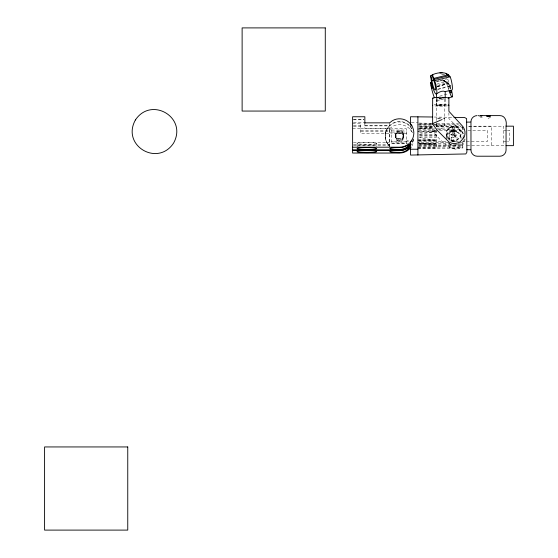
<?xml version="1.0" encoding="UTF-8"?>
<svg xmlns="http://www.w3.org/2000/svg" width="558" height="558" viewBox="0 0 558 558"><rect width="100%" height="100%" fill="white"/><g stroke="black" fill="none" stroke-linecap="round" stroke-linejoin="round"><path stroke-width="0.42" stroke-dasharray="2.79 2.09" d="M465.1 138.977C459.422 161.681 440.262 140.47 432.645 131.074L432.645 126.771L418.772 126.806M490.552 117.278L488.515 118.324L486.471 117.278M436.328 105.288L436.328 101.033L437.932 99.45M432.645 131.074L436.028 130.572M389.442 125.738L389.582 122.844M364.855 122.593L364.855 128.682L389.582 128.682L389.442 125.989A14.285 14.208 0 0 0 389.442 146.084A14.285 14.208 0 0 1 389.442 126.073L392.407 123.813A14.285 14.208 0 0 1 409.649 126.073L411.916 129.017M389.582 128.682L392.407 126.52A14.285 14.208 0 0 1 412.878 133.739M449.957 127.594L450.62 127.189C440.632 131.025 449.33 146.301 457.658 139.619A7.142 7.01 58.6 0 0 457.658 127.315A7.142 7.01 58.6 0 0 447.091 133.285A7.142 7.01 58.6 0 0 457.658 139.619L457.002 140.016A7.142 7.01 58.5 0 1 446.435 133.69A7.142 7.01 58.5 0 1 457.002 127.712A7.142 7.01 58.5 0 1 457.002 140.016M454.47 126.861L452.12 127.036A7.652 1.256 -89 0 0 451.108 130.698L451.108 131.772L450.606 131.974A3.062 3.006 58.6 0 0 449.804 136.557A3.062 3.006 58.6 0 0 454.428 136.633A3.062 3.006 58.6 0 0 453.626 132.03L453.124 131.807L453.124 130.732A7.652 1.256 -89 0 1 454.135 127.071L454.47 126.861L454.47 135.141L450.606 134.569A3.062 3.006 -58.6 0 0 449.804 139.179A3.062 3.006 -58.6 0 0 454.428 139.102A3.062 3.006 -58.6 0 0 453.626 134.52L453.124 134.318L453.124 133.236A7.652 1.256 89 0 1 454.135 130.809L454.47 131.018L452.12 130.844A7.652 1.256 89 0 0 451.108 133.271L451.108 134.352M450.606 131.974L453.354 130.453L455.649 130.795A3.062 3.006 58.6 0 1 456.451 135.399A3.062 3.006 58.6 0 1 451.827 135.322A3.062 3.006 58.6 0 1 452.629 130.739M453.124 131.807L454.47 130.984L452.454 130.949M453.626 137.303L455.649 136.068M436.719 101.277L443.603 98.961M482.258 117.319L480.347 117.278M442.117 128.34L437.911 129.979M438.916 98.906L440.032 98.501M436.802 81.914C442.208 79.027 449.839 81.928 451.004 88.143M436.642 84.195L445.5 81.649L447.397 83.686L448.311 86.504A6.089 0.802 74 0 0 449.225 89.496M437.716 85.381L446.777 82.779M437.116 86.441L446.812 83.658L447.635 86.092A10.204 1.353 74 0 0 449.162 91.107M437.144 86.671L448.423 83.435L446.023 81.726A8.161 8.007 -58.6 0 0 439.913 81.022M437.493 86.72L448.2 83.644L450.32 87.732A6.089 0.802 74 0 1 450.69 89.217M437.953 89.127L450.069 85.646M439.62 96.192L448.625 93.604M437.709 100.998L436.328 101.033M436.307 81.405L439.544 80.589M440.346 80.38L446.812 78.748L447.635 81.28A10.204 1.89 75.8 0 0 450.731 89.294M437.779 89.44L450.871 86.127M419.581 134.255L436.272 131.2L417.907 131.242M451.924 130.816C447.907 131.311 445.145 135.754 446.212 139.612M419.581 128.891L432.938 126.903M406.74 133.229L406.468 133.264A9.793 0.997 0 0 1 393.585 133.355A9.793 0.997 0 0 1 391.06 132.058L406.74 131.995M391.535 143.769L406.74 143.769L406.468 128.807A9.793 0.997 0 0 0 393.585 128.724A9.793 0.997 0 0 0 391.06 130.021L391.535 130.077L391.535 143.769L399.542 143.336L407.556 143.769M417.907 128.473L433.468 128.207M436.928 128.145L462.854 127.705M417.907 148.77L462.854 148.003L462.854 140.539M353.43 119.545L364.039 119.545M353.43 119.796L364.039 119.796M353.43 122.593L364.039 122.593M411.379 122.593L417.907 122.593M352.614 123.22L360.775 123.22L360.775 133.578L389.345 133.578M419.581 123.674L432.101 123.674M419.581 124.511L433.768 124.511M434.605 124.511L436.272 124.511M417.907 124.72L431.739 124.72M432.603 124.72L458.536 124.72M418.772 125.138L433.468 125.138M434.333 125.138L460.266 125.138M353.43 125.264L360.775 125.264M364.855 125.634L389.582 125.634M364.855 125.885L389.582 125.885M353.43 126.261L360.775 126.261M418.772 126.387L432.603 126.387M436.063 126.387L461.131 126.387M436.063 126.806L461.131 126.806M419.581 127.015L432.938 127.015M419.581 127.845L433.768 127.908M352.614 128.305L360.775 128.305M360.775 128.493L389.345 128.493L389.345 146.705M419.581 128.396L434.605 128.396M417.907 129.198L434.333 129.198M437.793 129.198L462.854 129.198M391.535 130.077L406.74 130.077M467.925 130.23L487.343 130.23L487.343 141.593L462.854 141.593M503.609 130.3L506.671 130.3M507.438 130.3L509.733 130.3L509.733 141.523L507.438 141.523M418.772 130.446L436.063 130.446M439.516 130.446L462.854 130.446M360.775 130.537L389.345 130.537M360.775 131.542L389.345 131.542M417.907 131.73L436.272 131.73M419.581 132.476L436.272 132.49M419.581 134.576L436.272 134.576M419.581 135.824L436.272 135.824M419.581 135.999L436.272 135.999M419.581 137.247L436.272 137.247M417.907 139.347L436.272 139.333M419.581 140.086L436.272 140.086M417.907 140.581L436.272 140.574M417.907 140.595L436.272 140.595L419.581 137.568M418.772 141.376L446.435 141.376M450.759 141.376L458.536 141.376M503.609 141.523L506.671 141.523M406.74 141.851L391.535 141.851L399.542 142.29L408.031 141.788A9.793 0.997 0 0 0 408.031 140.79L406.74 140.616M353.465 142.297L389.345 142.297M448.165 142.625L417.907 142.625L436.272 145.415M459.401 142.625L462.854 142.625M419.581 143.42L436.272 143.42M417.907 143.908L436.272 143.908L419.581 143.978M353.465 144.341L389.345 144.341M419.581 144.808L436.272 144.808M418.772 145.017L462.854 145.017M353.465 145.345L389.345 145.345M418.772 145.436L462.854 145.436M466.886 145.652L503.609 145.617L503.609 126.206L467.737 126.206L491.368 126.164L491.368 145.652M418.772 146.684L462.854 146.684M417.907 147.103L462.854 147.103M417.907 147.312L436.272 147.312M417.907 148.142L436.272 148.142L436.272 129.219M434.229 117.034L452.273 117.34M418.772 123.067L431.739 123.29M436.928 123.374L458.536 123.743M418.772 143.364L449.894 143.894M458.536 144.041L462.854 144.117M453.94 130.781L457.658 132.204L457.002 131.8M440.576 73.663L443.464 74.73M443.464 80.303L446.267 82.124M455.649 135.754L454.135 135.371L452.629 135.803A3.062 3.006 -58.6 0 0 451.827 140.414A3.062 3.006 -58.6 0 0 456.451 140.337A3.062 3.006 -58.6 0 0 455.649 135.754L453.626 134.52M446.023 81.726L446.56 82.054M453.124 134.318L454.47 135.141M450.606 139.849L452.629 141.076M449.957 144.229L450.62 144.634L448.144 142.911M444.063 80.533L446.812 83.658M411.916 128.598L409.649 125.655A14.285 14.208 0 0 0 392.407 123.395L389.442 125.655A14.285 14.208 0 0 0 389.442 145.75M411.916 131.723L410.562 129.972L410.562 124.811M447.69 82.989L448.2 83.644M463.677 133.718L448.89 118.603L448.89 112.835M461.159 131.025L462.833 133.202A10.184 9.995 -58.6 0 1 463.838 135.629M461.996 127.37L462.833 128.486A10.184 9.995 58.6 0 1 463.838 130.949M447.872 79.341L448.311 80.868A6.089 1.13 75.8 0 0 451.164 85.032M462.854 126.387L462.854 136.166M452.454 126.826L452.454 135.175M445.207 98.822L445.207 105.371A4.457 0.453 0 0 1 438.176 105.699A4.457 0.453 0 0 1 438.916 104.918A4.457 0.453 0 0 1 445.207 105.371M444.796 98.975L444.796 125.669A4.045 0.412 0 0 1 438.421 125.968A4.045 0.412 0 0 1 439.09 125.25A4.045 0.412 0 0 1 444.796 125.669M436.74 98.208L436.74 125.592M436.272 123.674L436.272 127.029M403.629 134.45A4.08 4.059 0 0 1 397.505 137.966A4.08 4.059 0 0 1 397.505 130.935A4.08 4.059 0 0 1 403.629 134.45L403.629 135.699A4.08 4.059 0 0 1 397.505 139.221A4.08 4.059 0 0 1 397.505 132.183A4.08 4.059 0 0 1 403.629 135.699M403.629 136.117A4.08 4.059 0 0 1 397.505 139.633A4.08 4.059 0 0 1 397.505 132.602A4.08 4.059 0 0 1 403.629 136.117L403.629 137.373M395.462 134.45L395.462 135.699M395.462 136.117L395.462 137.373M389.749 129.519L389.749 146.866M385.264 135.699L385.264 136.117M376.692 143.322A9.793 0.997 0 0 1 362.002 144.187A9.793 0.997 0 0 1 362.002 142.457A9.793 0.997 0 0 1 376.692 143.322L376.692 146.335M357.099 143.322L357.099 146.335M442.661 73.879A8.161 8.007 58.6 0 1 444.6 74.723M440.102 118.875A4.045 0.412 0 0 1 437.088 118.296A4.045 0.412 0 0 1 443.338 118.15A4.045 0.412 0 0 1 443.115 118.805M442.327 98.599A4.457 0.453 0 0 1 438.916 98.585M441.155 98.585A4.045 0.412 0 0 1 439.09 98.55M441.545 99.003A8.161 0.837 0 0 1 439.418 98.996M442.661 80.08A8.161 8.007 -58.6 0 1 444.6 80.861M436.802 99.212A10.204 1.353 74 0 1 435.177 99.526M464.158 138.907A10.184 9.995 -58.6 0 1 449.113 147.277M447.411 105.818A8.161 0.837 0 0 1 434.473 105.86M434.124 104.848A8.161 0.837 0 0 1 448.193 104.988M447.098 138.537A7.142 7.01 -58.5 0 1 455.07 131.36A7.142 7.01 -58.5 0 1 460.943 140.156M460.231 141.885A7.142 7.01 -58.5 0 1 459.527 142.911M459.122 143.357A7.142 7.01 -58.5 0 1 458.181 144.173M457.665 144.515A7.142 7.01 -58.5 0 1 448.032 142.06M413.827 138.83A14.285 14.208 0 0 1 411.916 145.931M413.129 140.504A14.285 14.208 0 0 1 412.271 142.576M413.345 139.381A14.285 14.208 0 0 1 412.271 142.157M357.099 146.363A9.793 0.997 0 0 1 366.899 145.366A9.793 0.997 0 0 1 376.692 146.363M446.435 138.133A7.142 7.01 -58.5 0 1 454.4 130.956A7.142 7.01 -58.5 0 1 460.28 139.737M456.458 144.403A7.142 7.01 -58.5 0 1 448.499 143.12M438.421 105.664A4.045 0.412 0 0 0 444.796 105.371A4.045 0.412 0 0 0 439.09 104.953A4.045 0.412 0 0 0 438.421 105.664M396.661 140.239A4.08 4.059 0 0 0 403.49 138.419A4.08 4.059 0 0 0 398.489 133.446A4.08 4.059 0 0 0 396.661 140.239M397.505 140.386A4.08 4.059 0 0 0 403.629 136.87A4.08 4.059 0 0 0 397.505 133.355A4.08 4.059 0 0 0 397.505 140.386M397.505 138.468A4.08 4.059 0 0 0 403.629 134.952A4.08 4.059 0 0 0 397.505 131.437A4.08 4.059 0 0 0 397.505 138.468"/><path stroke-width="0.84" d="M433.05 75.184L430.713 75.776L431.467 82.633A10.204 1.89 75.8 0 0 436.37 94.037C438.839 92.272 442.145 90.194 445.207 91.575L445.207 98.131M470.966 121.7C470.945 118.429 473.819 115.59 477.083 115.611M459.157 142.262A10.184 9.995 58.6 0 1 449.113 142.095L437.381 130.495L432.645 124.078L433.343 123.255L442.117 119.531M445.207 91.575L451.924 90.103A10.204 1.89 75.8 0 0 451.004 79.222C449.197 70.657 438.002 72.038 432.136 74.905L433.378 79.599A6.089 1.13 75.8 0 1 435.575 87.906A6.089 1.13 75.8 0 1 434.152 88.778A6.089 1.13 75.8 0 1 431.955 80.471L430.713 75.776M463.677 138.105C465.937 134.185 465.344 128.961 462.157 125.717L448.89 111.286L448.89 98.089M411.916 140.1L410.562 141.851L410.562 155.068L465.86 153.952L466.886 152.201L466.607 118.603L464.661 117.564L453.989 117.368M411.009 143.985L409.649 145.75A14.285 14.208 0 0 1 398.056 149.83M411.009 144.403L409.649 146.168A14.285 14.208 0 0 1 395.845 149.844M446.023 73.851L446.56 73.53M446.574 74.298L447.69 75.177L448.437 74.716L433.922 78.371L432.136 74.905M436.328 98.215L436.593 93.807M434.417 97.762A10.204 1.353 74 0 1 431.467 88.066L431.006 85.82L432.617 85.353M431.467 88.066L433.078 87.606M448.486 97.901L452.273 96.813M433.378 79.599L448.2 75.853L449.155 76.851M431.955 80.471L433.601 80.052M436.328 93.96L436.37 94.037A10.204 1.89 75.8 0 0 434.724 80.645L450.069 76.76M432.513 117.006L410.562 116.755L410.562 124.232M466.886 122.104L470.966 122.104L470.966 149.711L466.886 149.711M364.855 122.844L389.582 122.844L392.407 120.688A14.285 14.208 0 0 1 413.345 129.317A14.285 14.208 0 0 1 399.542 147.2L352.614 147.2M506.057 145.652L513.409 145.652L513.409 126.164L506.057 126.164L506.057 150.116C506.078 153.387 503.204 156.233 499.94 156.212L477.083 156.212C473.819 156.233 470.945 153.387 470.966 150.116M410.562 149.23L417.907 149.23M352.614 149.997L399.542 149.914M352.614 150.242L399.542 150.325M478.311 115.611C479.72 116.266 484.609 116.12 480.361 115.611L499.94 115.611C505.283 115.555 507.02 121.686 506.057 126.038M410.562 124.134L411.916 125.892M447.69 75.177L448.2 75.853M433.922 78.371L434.724 80.645M431.006 85.82L430.713 82.389L431.955 87.041A6.089 0.802 74 0 0 432.122 88.143M432.645 98.25L432.645 124.078M417.907 116.755L417.907 155.068M364.855 123.276L364.855 116.755L352.614 116.755L352.614 153.038L399.542 153.038A14.285 14.208 0 0 0 411.1 147.179M437.326 97.88A4.457 0.453 0 0 1 438.176 97.803M442.62 97.755A4.457 0.453 0 0 1 444.398 97.908M439.913 72.938A8.161 8.007 58.6 0 1 441.999 72.7M463.649 136.822A10.184 9.995 58.6 0 1 459.897 141.802M433.12 98.466A8.161 0.837 0 0 1 441.05 97.336A8.161 0.837 0 0 1 448.193 98.515M451.617 90.64A10.204 1.353 74 0 1 452.12 96.932A10.204 1.353 74 0 1 449.162 91.107M450.969 90.563A6.089 0.802 74 0 1 449.706 90.801M448.193 104.988A8.161 0.837 0 0 1 448.416 105.622M432.715 105.469A8.161 0.837 0 0 1 432.645 105.253M399.542 150.242A14.285 14.208 0 0 1 396.571 149.935M135.399 119.977C121.128 145.575 157.677 167.149 173.559 143.127C187.83 117.522 151.288 95.955 135.399 119.977M409.342 144.668C407.173 147.863 403.295 149.404 399.542 149.6A9.793 0.997 0 0 1 389.749 148.595A9.793 0.997 0 0 1 399.542 147.598L403.246 147.193L409.342 144.668M409.342 147.71C407.173 150.904 403.295 152.446 399.542 152.641A9.793 0.997 0 0 1 389.749 151.643A9.793 0.997 0 0 1 399.542 150.639L403.246 150.242L409.342 147.71M486.695 115.764L486.743 116.343L488.515 116.657L490.552 116.022L486.695 115.764M325.279 27.9L242.123 27.9L242.123 111.056L325.279 111.056L325.279 27.9M127.754 446.944L44.591 446.944L44.591 530.1L127.754 530.1L127.754 446.944M362.002 152.508A9.793 0.997 0 0 0 376.692 151.643A9.793 0.997 0 0 0 362.002 150.772A9.793 0.997 0 0 0 362.002 152.508M362.002 149.467A9.793 0.997 0 0 0 376.692 148.595A9.793 0.997 0 0 0 362.002 147.731A9.793 0.997 0 0 0 362.002 149.467"/></g></svg>
